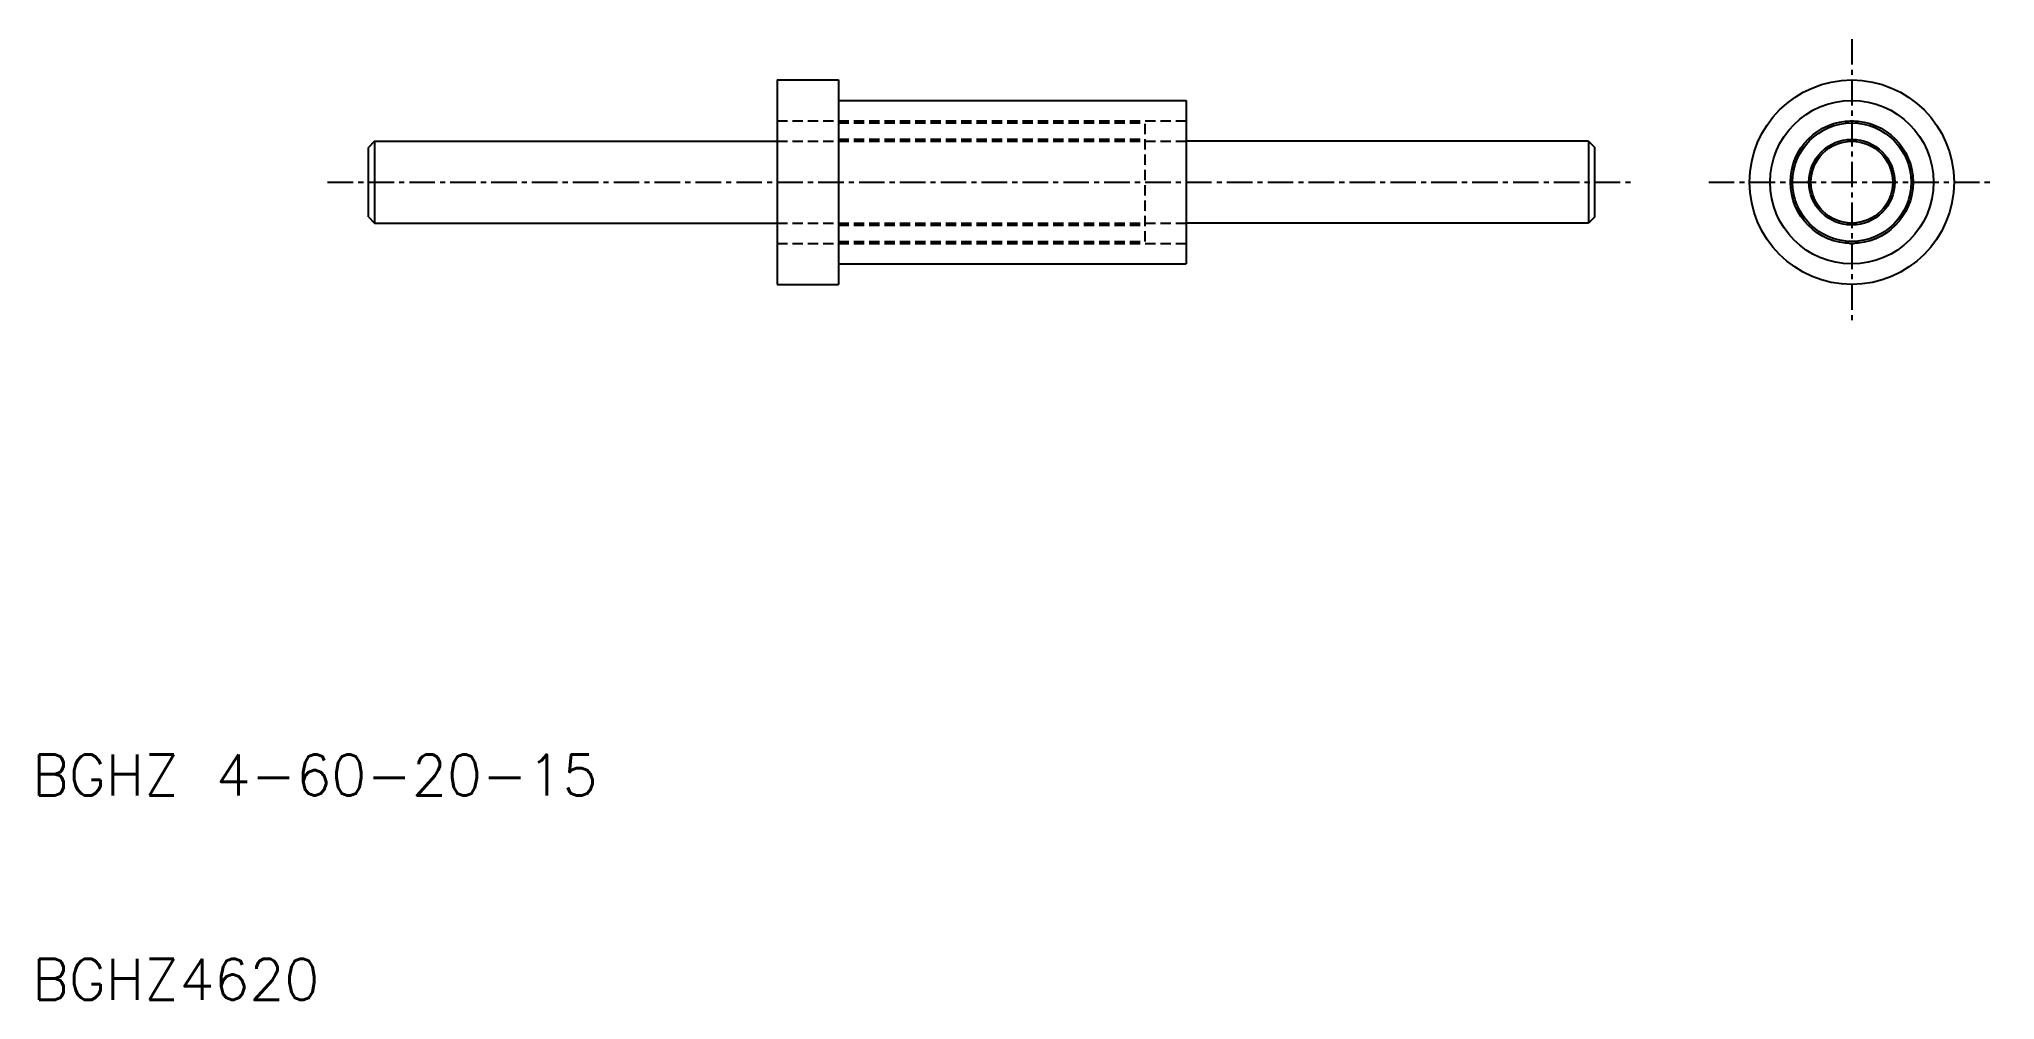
# Model space of a CAD drawing. Extents: x 516.1 to 611.8, y 369.2 to 416.2.
import ezdxf

# ---------------------------------------------------------------- set-up
doc = ezdxf.new("R2010")
doc.units = 0
doc.linetypes.add('CENTER', pattern=[2, 1.25, -0.25, 0.25, -0.25])
doc.linetypes.add('DASHED', pattern=[0.75, 0.5, -0.25])
doc.layers.get('0').update_dxf_attribs({"linetype": 'CONTINUOUS'})
doc.layers.add('CENTER', color=1, linetype='CENTER')
doc.styles.get("Standard").update_dxf_attribs({"font": 'txt.shx', "bigfont": 'bigfont.shx'})

msp = doc.modelspace()

# ---------------------------------------------------------------- linework, layer by layer
at = {"color": 7, "linetype": 'CONTINUOUS'}
for p, q in [((552.187, 414.202), (552.187, 404.202)), ((552.187, 414.202), (555.187, 414.202)), ((555.187, 414.202), (555.187, 404.202)), ((555.187, 413.202), (572.187, 413.202)), ((572.187, 413.202), (572.187, 405.202)), ((532.487, 411.202), (532.187, 410.902)), ((532.187, 407.502), (532.187, 410.902)), ((532.487, 411.202), (552.187, 411.202)), ((532.487, 411.202), (532.487, 407.202)), ((591.887, 411.202), (572.187, 411.202)), ((591.887, 411.202), (591.887, 407.202)), ((591.887, 411.202), (592.187, 410.902)), ((592.187, 407.502), (592.187, 410.902)), ((532.187, 407.502), (532.487, 407.202)), ((532.487, 407.202), (552.187, 407.202)), ((591.887, 407.202), (572.187, 407.202)), ((592.187, 407.502), (591.887, 407.202)), ((555.187, 405.202), (572.187, 405.202)), ((552.187, 404.202), (555.187, 404.202))]:
    msp.add_line(p, q, dxfattribs=at)
at = {"color": 3, "linetype": 'DASHED'}
for p, q in [((552.187, 412.202), (572.187, 412.202)), ((555.187, 412.102), (570.187, 412.102)), ((570.187, 406.302), (570.187, 412.102)), ((552.187, 411.202), (572.187, 411.202)), ((555.187, 411.302), (570.187, 411.302)), ((552.187, 407.202), (572.187, 407.202)), ((555.187, 407.102), (570.187, 407.102)), ((552.187, 406.202), (572.187, 406.202)), ((555.187, 406.302), (570.187, 406.302))]:
    msp.add_line(p, q, dxfattribs=at)
at = {"color": 7, "linetype": 'CONTINUOUS'}
for radius in [5, 4, 3, 2.9, 2.1, 2]:
    msp.add_circle((604.763, 409.202), radius, dxfattribs=at)
for centre, start, end in [((604.763, 411.702), 49.81811, 130.18189), ((602.598, 410.452), 109.81811, 190.18189), ((604.763, 411.702), 236.72011, 303.27989), ((606.928, 410.452), 349.81811, 70.18189), ((602.598, 410.452), 296.72011, 3.27989), ((606.928, 410.452), 176.72011, 243.27989), ((602.598, 407.952), 169.81811, 250.18189), ((602.598, 407.952), 356.72011, 63.27989), ((606.928, 407.952), 116.72011, 183.27989), ((606.928, 407.952), 289.81811, 10.18189), ((604.763, 406.702), 56.72011, 123.27989), ((604.763, 406.702), 229.81811, 310.18189)]:
    msp.add_arc(centre, 0.5, start, end, dxfattribs=at)
at = {"layer": 'CENTER', "color": 1, "linetype": 'CENTER'}
for p, q in [((604.763, 416.202), (604.763, 402.202)), ((530.187, 409.202), (594.187, 409.202)), ((597.763, 409.202), (611.763, 409.202))]:
    msp.add_line(p, q, dxfattribs=at)

# ---------------------------------------------------------------- texts
at = {"color": 7, "linetype": 'CONTINUOUS'}
for s, p in [('BGHZ 4-60-20-15', (515.728, 379.202)), ('BGHZ4620', (515.728, 369.202))]:
    msp.add_text(s, height=2, dxfattribs=at).set_placement(p)

doc.saveas('drawing.dxf')
